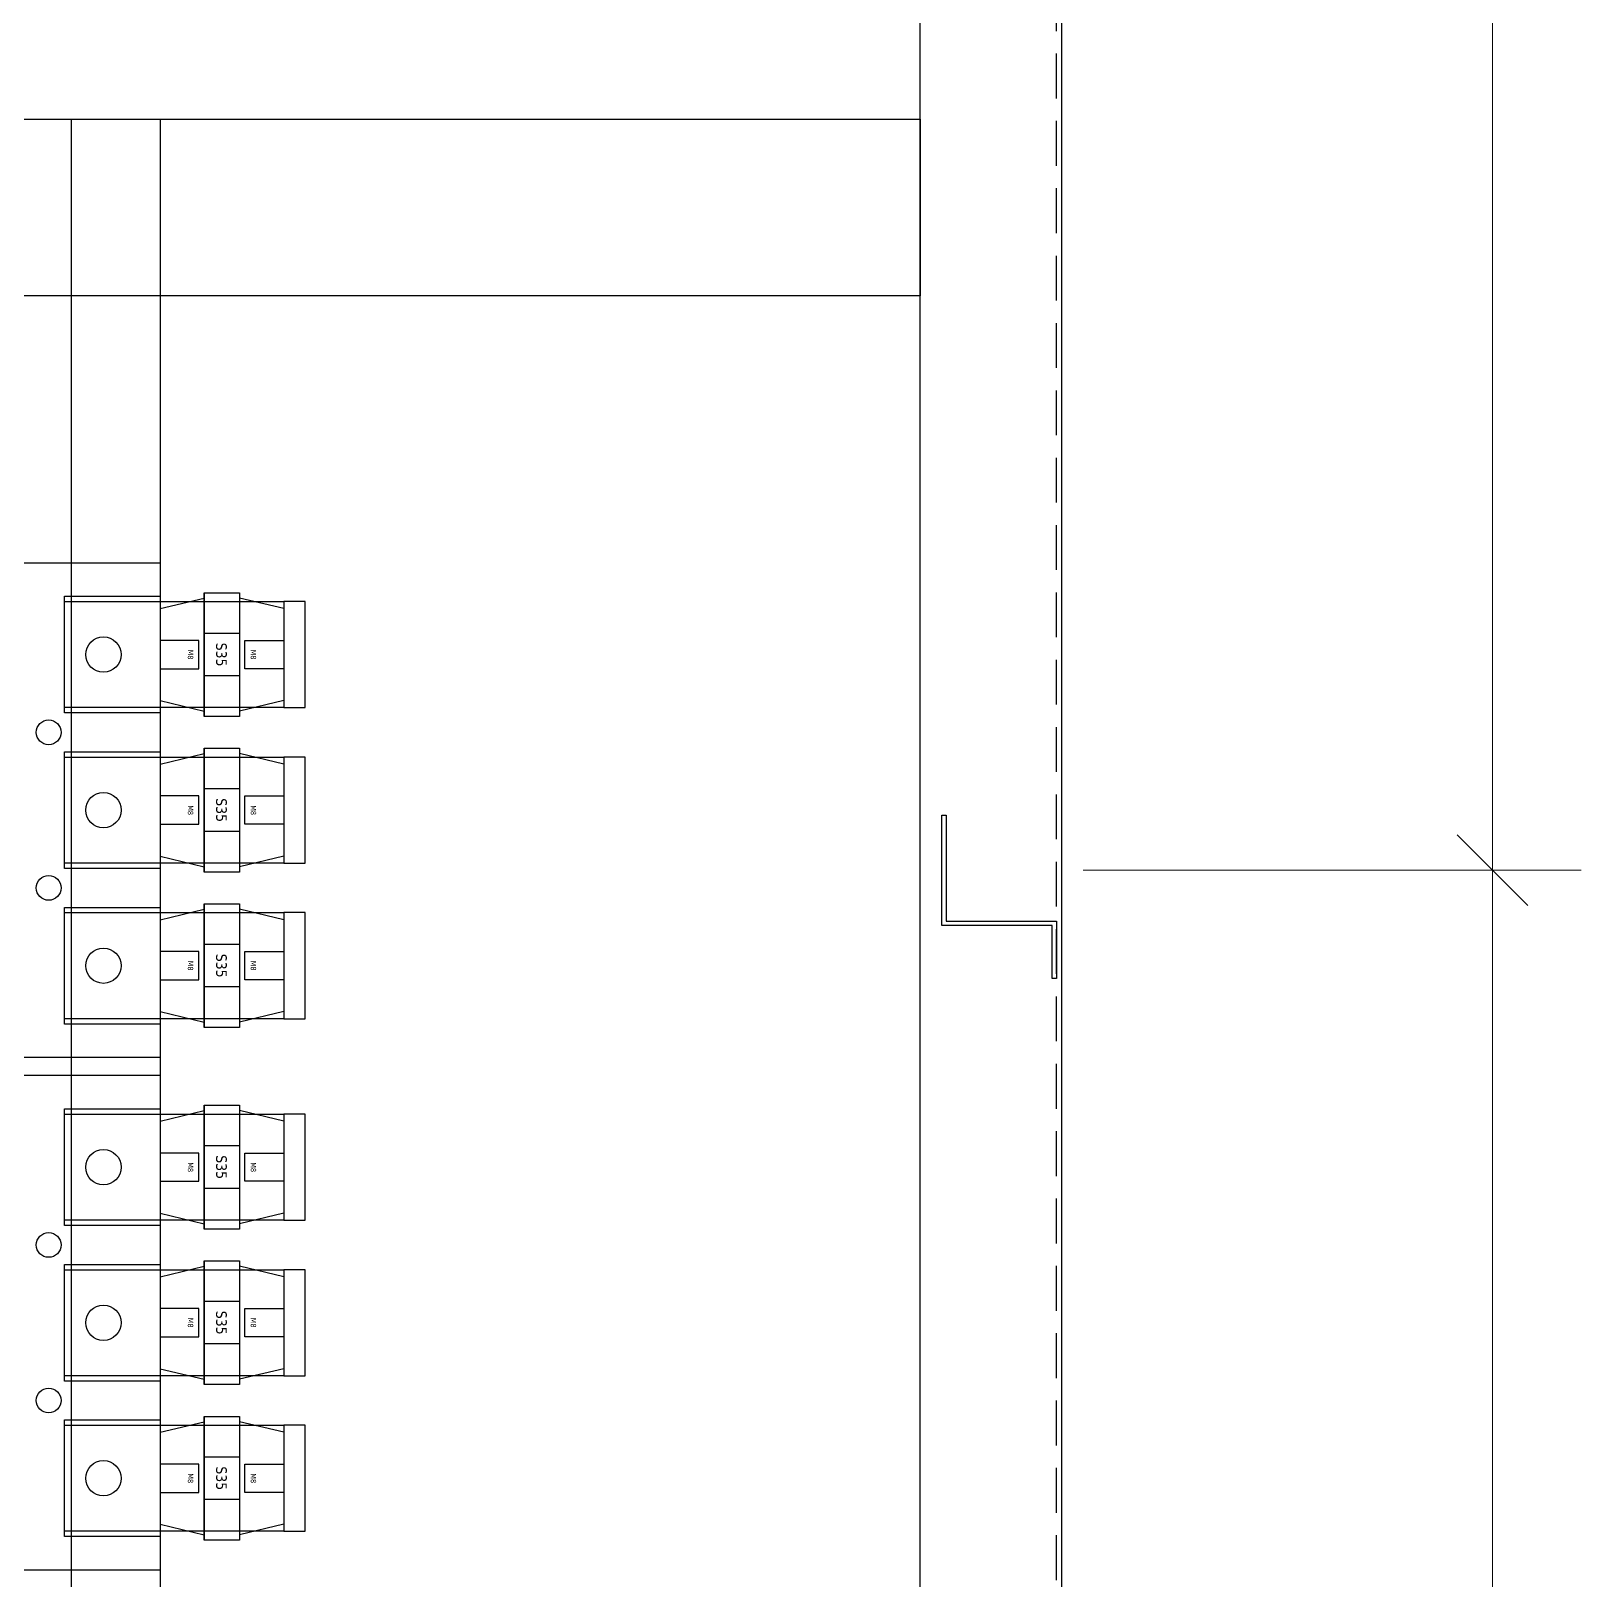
# Model space of a CAD drawing. Header units: millimetres. Extents: x 0 to 5940, y 0 to 4200.
# Drawn here: x 4652.2 to 5090.6, y 2829.2 to 3267.1 of the extents above; entities that cross this region are included whole.
import ezdxf

# ---------------------------------------------------------------- set-up
doc = ezdxf.new("R2010")
doc.units = ezdxf.units.MM
doc.linetypes.add('HIDDENX2', pattern=[19.05, 12.7, -6.35])
doc.layers.add('DIM', color=253, linetype='Continuous')
doc.styles.add('Arial', font='arial.ttf')
doc.dimstyles.new('Dim-40', dxfattribs={"dimtxt": 40, "dimasz": 20, "dimexe": 25, "dimexo": 40, "dimgap": 20, "dimtad": 1, "dimdec": 0, "dimtxsty": 'Standard', "dimblk": 'OBLIQUE', "dimcen": 15, "dimclrd": 5, "dimclre": 5, "dimclrt": 3, "dimazin": 3, "dimtfac": 1, "dimtdec": 0, "dimtmove": 0, "dimatfit": 3, "dimldrblk": 'ARCHTICK', "dimlwd": 9, "dimlwe": 9})

# ---------------------------------------------------------------- blocks, each defined once
blk = doc.blocks.new('nxm-400-630-1')
at = {"color": 7}
for p, q in [((29465.06, -129525.93), (29605.06, -129525.93)), ((29510.06, -129600.93), (29560.06, -129600.93)), ((29494.06, -129652.93), (29500.06, -129646.93)), ((29500.06, -129652.93), (29494.06, -129646.93)), ((29465.06, -129675.93), (29605.06, -129675.93))]:
    blk.add_line(p, q, dxfattribs=at)
for points in [[(29465.06, -129472.43), (29605.06, -129472.43), (29605.06, -129729.43), (29465.06, -129729.43)], [(29510.06, -129554.93), (29560.06, -129554.93), (29560.06, -129646.93), (29510.06, -129646.93)], [(29510.06, -129594.43), (29560.06, -129594.43), (29560.06, -129607.43), (29510.06, -129607.43)], [(29494.06, -129652.93), (29500.06, -129652.93), (29500.06, -129646.93), (29494.06, -129646.93)]]:
    blk.add_lwpolyline(points, close=True, dxfattribs=at)
at = {"color": 1}
for points in [[(29474.56, -129472.43), (29507.56, -129472.43), (29507.56, -129499.43), (29474.56, -129499.43)], [(29474.56, -129729.43), (29507.56, -129729.43), (29507.56, -129702.43), (29474.56, -129702.43)]]:
    blk.add_lwpolyline(points, close=True, dxfattribs=at)
at = {"color": 2}
for points in [[(29518.56, -129472.43), (29551.56, -129472.43), (29551.56, -129499.43), (29518.56, -129499.43)], [(29518.56, -129729.43), (29551.56, -129729.43), (29551.56, -129702.43), (29518.56, -129702.43)]]:
    blk.add_lwpolyline(points, close=True, dxfattribs=at)
at = {"color": 5}
for points in [[(29562.56, -129472.43), (29595.56, -129472.43), (29595.56, -129499.43), (29562.56, -129499.43)], [(29562.56, -129729.43), (29595.56, -129729.43), (29595.56, -129702.43), (29562.56, -129702.43)]]:
    blk.add_lwpolyline(points, close=True, dxfattribs=at)
at = {"color": 1}
for centre in [(29491.06, -129488.43), (29491.06, -129713.43)]:
    blk.add_circle(centre, 5, dxfattribs=at)
at = {"color": 2}
for centre in [(29535.06, -129488.43), (29535.06, -129713.43)]:
    blk.add_circle(centre, 5, dxfattribs=at)
at = {"color": 5}
for centre in [(29579.06, -129488.43), (29579.06, -129713.43)]:
    blk.add_circle(centre, 5, dxfattribs=at)
at = {"color": 7}
for centre in [(29513.06, -129503.93), (29557.06, -129503.93), (29513.06, -129697.93), (29557.06, -129697.93)]:
    blk.add_circle(centre, 3.5, dxfattribs=at)
at = {"color": 7, "char_height": 6, "width": 25.6029, "attachment_point": 5, "style": 'Arial'}
for s, insert in [('CHINT', (29482.99, -129535.33)), ('NXM-400S\\PNXM-630S', (29535.06, -129662.43))]:
    blk.add_mtext(s, dxfattribs=dict(at, insert=insert))
blk = doc.blocks.new('su35-1')
at = {"color": 1}
for p, q in [((-13, 35), (-16, 22.5)), ((-13, 35), (13, 35)), ((13, 35), (16, 22.5)), ((-17.5, 12.5), (-17.5, 22.5)), ((-17.5, 22.5), (17.5, 22.5)), ((-16, 22.5), (16, 22.5)), ((-6, 22.5), (-6, 12.5)), ((6, 22.5), (6, 12.5)), ((17.5, 22.5), (17.5, 12.5)), ((-17.5, 12.5), (17.5, 12.5)), ((17.5, 12.5), (-17.5, 12.5)), ((-16, 12.5), (16, 12.5)), ((-13, 0), (-16, 12.5)), ((13, 0), (16, 12.5)), ((-13, 0), (13, 0))]:
    blk.add_line(p, q, dxfattribs=at)
for points in [[(-4, 35), (4, 35), (4, 24), (-4, 24)], [(-4, 0), (4, 0), (4, 11), (-4, 11)]]:
    blk.add_lwpolyline(points, close=True, dxfattribs=at)
at = {"color": 1, "width": 30.0978, "attachment_point": 5}
for s, insert, char_height in [('{\\fTahoma|b0|i0|c0|p34;M8}', (0, 26.4), 1.5), ('{\\fTahoma|b0|i0|c0|p34;S35}', (0, 17.34), 3), ('{\\fTahoma|b0|i0|c0|p34;M8}', (0, 8.6), 1.5)]:
    blk.add_mtext(s, dxfattribs=dict(at, insert=insert, char_height=char_height))
blk = doc.blocks.new('*D13')
at = {"color": 0, "linetype": 'ByBlock', "lineweight": -2}
for p, q in [((5075.56, 3819.72), (5055.56, 3839.72)), ((5055.56, 3039.72), (5075.56, 3019.72))]:
    blk.add_line(p, q, dxfattribs=at)
at = {"layer": 'Defpoints', "color": 0, "transparency": 16777216}
for p in [(4909.78, 3829.72), (4909.78, 3029.72), (5065.56, 3029.72)]:
    blk.add_point(p, dxfattribs=at)
at = {"layer": 'DIM', "color": 5, "lineweight": 9, "transparency": 16777216}
for p, q in [((4949.78, 3829.72), (5090.56, 3829.72)), ((5065.56, 3829.72), (5065.56, 3029.72)), ((4949.78, 3029.72), (5090.56, 3029.72))]:
    blk.add_line(p, q, dxfattribs=at)
at = {"layer": 'DIM', "color": 3, "transparency": 16777216, "insert": (5025.14, 3429.72), "char_height": 40, "attachment_point": 5, "rotation": 90}
blk.add_mtext('800', dxfattribs=at)
blk = doc.blocks.new('_ArchTick')
at = {"color": 0, "const_width": 0.15}
blk.add_lwpolyline([(-0.5, -0.5), (0.5, 0.5)], dxfattribs=at)
blk = doc.blocks.new('_Oblique')
at = {"color": 0, "linetype": 'ByBlock', "lineweight": -2}
blk.add_line((-0.5, -0.5), (0.5, 0.5), dxfattribs=at)
blk = doc.blocks.new('*D14')
at = {"color": 0, "linetype": 'ByBlock', "lineweight": -2}
for p, q in [((5075.56, 3019.72), (5055.56, 3039.72)), ((5055.56, 2239.72), (5075.56, 2219.72))]:
    blk.add_line(p, q, dxfattribs=at)
at = {"layer": 'Defpoints', "color": 0, "transparency": 16777216}
for p in [(4909.78, 3029.72), (4909.78, 2229.72), (5065.56, 2229.72)]:
    blk.add_point(p, dxfattribs=at)
at = {"layer": 'DIM', "color": 5, "lineweight": 9, "transparency": 16777216}
for p, q in [((4949.78, 3029.72), (5090.56, 3029.72)), ((5065.56, 3029.72), (5065.56, 2229.72)), ((4949.78, 2229.72), (5090.56, 2229.72))]:
    blk.add_line(p, q, dxfattribs=at)
at = {"layer": 'DIM', "color": 3, "transparency": 16777216, "insert": (5025.14, 2629.72), "char_height": 40, "attachment_point": 5, "rotation": 90}
blk.add_mtext('800', dxfattribs=at)

msp = doc.modelspace()

# ---------------------------------------------------------------- linework, layer by layer
at = {"color": 7}
msp.add_lwpolyline([(4943.68, 3879.72), (3943.68, 3879.72), (3943.68, 2179.72), (4943.68, 2179.72)], close=True, dxfattribs=at)
at = {"color": 7, "linetype": 'HIDDENX2'}
msp.add_lwpolyline([(4942.18, 3878.22), (3945.18, 3878.22), (3945.18, 2181.22), (4942.18, 2181.22)], close=True, dxfattribs=at)
at = {"color": 4}
msp.add_lwpolyline([(4903.68, 3839.72), (3983.68, 3839.72), (3983.68, 2219.72), (4903.68, 2219.72)], close=True, dxfattribs=at)
at = {"color": 8}
for points in [[(3983.68, 3242.22), (4903.68, 3242.22), (4903.68, 3192.22), (3983.68, 3192.22)], [(4663.68, 3242.22), (4688.68, 3242.22), (4688.68, 2417.22), (4663.68, 2417.22)], [(4910.98, 3045.32), (4910.98, 3015.32), (4942.18, 3015.32), (4942.18, 2999.12), (4940.98, 2999.12), (4940.98, 3014.12), (4909.78, 3014.12), (4909.78, 3045.32)]]:
    msp.add_lwpolyline(points, close=True, dxfattribs=at)
at = {"color": 1}
for points in [[(4723.68, 3105.72), (4723.68, 3075.72), (4661.68, 3075.72), (4661.68, 3105.72)], [(4723.68, 3075.72), (4729.68, 3075.72), (4729.68, 3105.72), (4723.68, 3105.72)], [(4723.68, 2960.72), (4723.68, 2930.72), (4661.68, 2930.72), (4661.68, 2960.72)], [(4723.68, 2930.72), (4729.68, 2930.72), (4729.68, 2960.72), (4723.68, 2960.72)]]:
    msp.add_lwpolyline(points, close=True, dxfattribs=at)
at = {"color": 2}
for points in [[(4723.68, 3061.72), (4723.68, 3031.72), (4661.68, 3031.72), (4661.68, 3061.72)], [(4723.68, 3031.72), (4729.68, 3031.72), (4729.68, 3061.72), (4723.68, 3061.72)], [(4723.68, 2916.72), (4723.68, 2886.72), (4661.68, 2886.72), (4661.68, 2916.72)], [(4723.68, 2886.72), (4729.68, 2886.72), (4729.68, 2916.72), (4723.68, 2916.72)]]:
    msp.add_lwpolyline(points, close=True, dxfattribs=at)
at = {"color": 5}
for points in [[(4723.68, 3017.72), (4723.68, 2987.72), (4661.68, 2987.72), (4661.68, 3017.72)], [(4723.68, 2987.72), (4729.68, 2987.72), (4729.68, 3017.72), (4723.68, 3017.72)], [(4723.68, 2872.72), (4723.68, 2842.72), (4661.68, 2842.72), (4661.68, 2872.72)], [(4723.68, 2842.72), (4729.68, 2842.72), (4729.68, 2872.72), (4723.68, 2872.72)]]:
    msp.add_lwpolyline(points, close=True, dxfattribs=at)

# ---------------------------------------------------------------- block references
at = {"color": 7, "rotation": 270}
for p in [(134161.1, 32581.78), (134161.1, 32436.78)]:
    msp.add_blockref('nxm-400-630-1', p, dxfattribs=at)
at = {"color": 2, "rotation": 270}
for p in [(4688.68, 3090.72), (4688.68, 3046.72), (4688.68, 3002.72), (4688.68, 2945.72), (4688.68, 2901.72), (4688.68, 2857.72)]:
    msp.add_blockref('su35-1', p, dxfattribs=at)

# ---------------------------------------------------------------- dimensions: what is measured, and where the dimension line sits
at = {"layer": 'DIM', "color": 2}
for base, p1, p2, picture, middle in [((5065.56, 3029.72), (4909.78, 3829.72), (4909.78, 3029.72), '*D13', (5025.14, 3429.72)), ((5065.56, 2229.72), (4909.78, 3029.72), (4909.78, 2229.72), '*D14', (5025.14, 2629.72))]:
    dim = msp.add_linear_dim(base=base, p1=p1, p2=p2, angle=90, dimstyle='Dim-40', dxfattribs=at)
    dim.commit()
    dim.dimension.update_dxf_attribs({"geometry": picture, "text_midpoint": middle})

doc.saveas('drawing.dxf')
